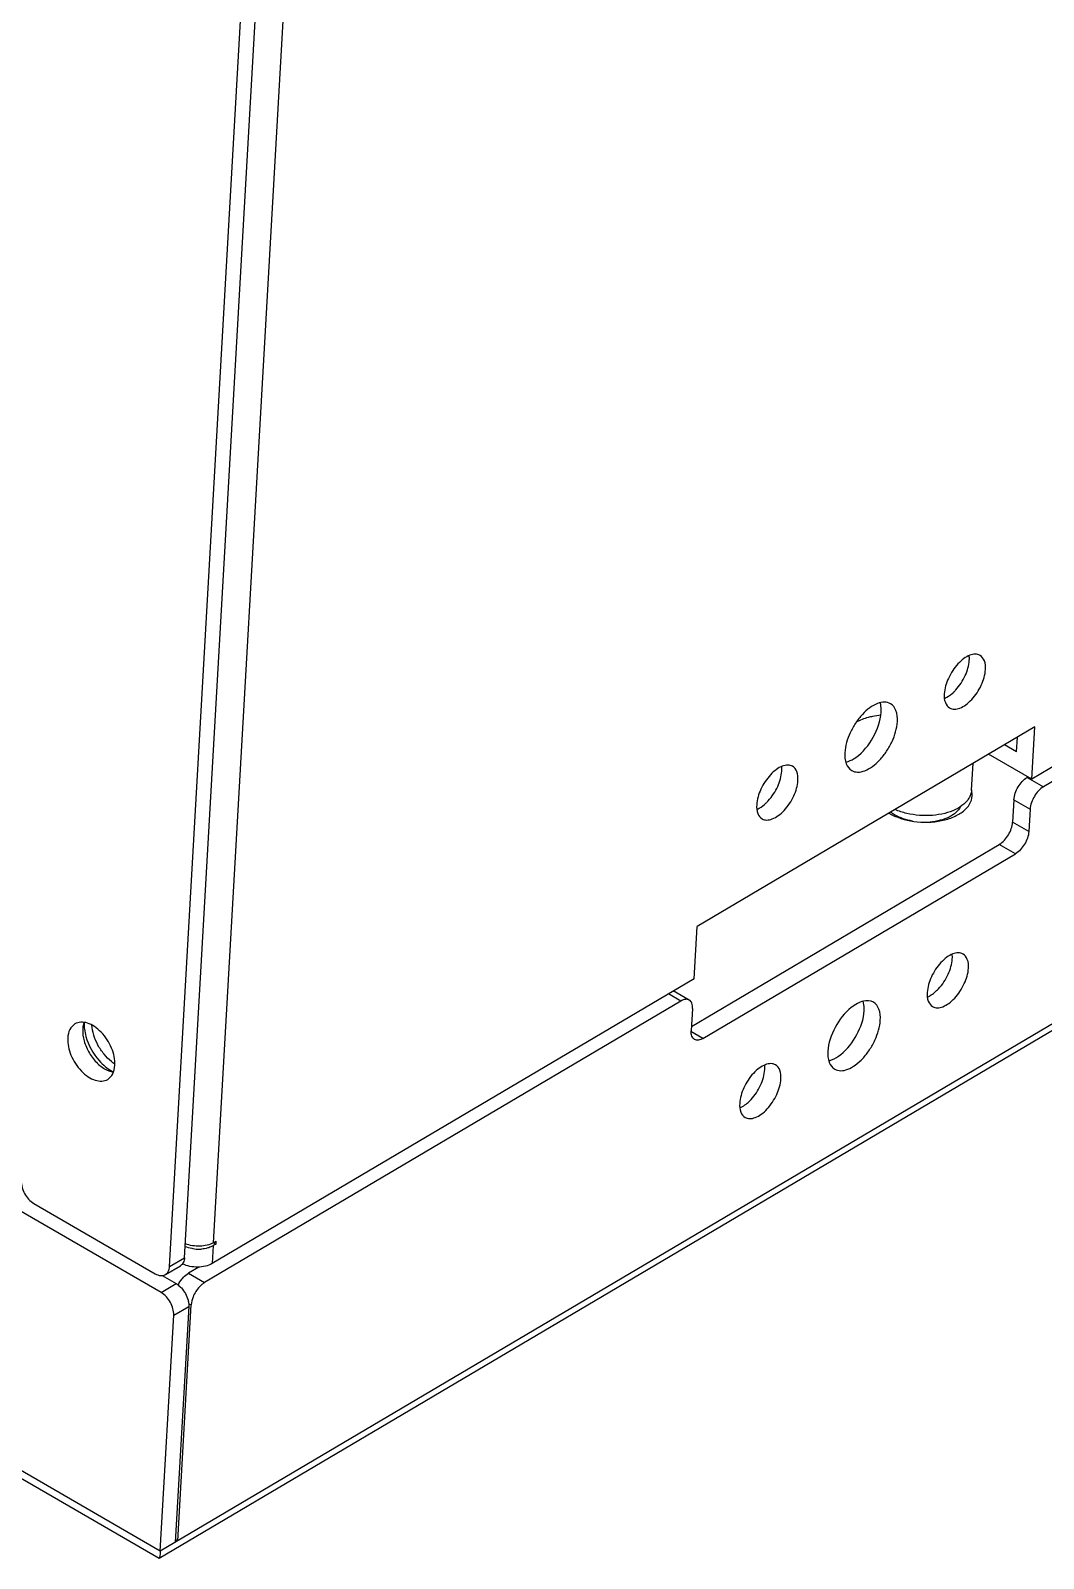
# Model space of a CAD drawing. Extents: x -425 to 6552, y -3049 to 3105.
# Drawn here: x 311.47 to 330.49, y -2129.47 to -2100.76 of the extents above; entities that cross this region are included whole.
import ezdxf

# ---------------------------------------------------------------- set-up
doc = ezdxf.new("R2010")
doc.units = 0
doc.layers.get('0').update_dxf_attribs({"linetype": 'CONTINUOUS'})

msp = doc.modelspace()

# ---------------------------------------------------------------- linework, layer by layer
at = {"color": 7, "linetype": 'CONTINUOUS'}
for p, q in [((376.13, -2092.536), (313.904, -2129.332)), ((375.963, -2092.761), (313.885, -2129.469)), ((314.078, -2123.985), (315.756, -2094.532)), ((314.359, -2123.818), (316.038, -2094.365)), ((314.903, -2123.536), (316.569, -2094.308)), ((360.329, -2097.055), (330.273, -2114.827)), ((360.079, -2097.474), (330.492, -2114.969)), ((313.904, -2129.332), (278.473, -2108.815)), ((313.883, -2129.469), (278.642, -2109.062)), ((330.329, -2113.846), (323.989, -2117.595)), ((329.988, -2114.315), (330.004, -2114.038)), ((330.273, -2114.827), (330.329, -2113.846)), ((330.273, -2114.827), (329.462, -2114.358)), ((329.988, -2114.315), (329.76, -2114.182)), ((329.142, -2115.03), (329.171, -2114.531)), ((330.201, -2114.786), (330.188, -2114.793)), ((330.188, -2114.793), (330.492, -2114.969)), ((329.937, -2115.213), (329.913, -2115.633)), ((329.937, -2115.213), (330.241, -2115.388)), ((330.241, -2115.388), (330.217, -2115.809)), ((330.217, -2115.809), (329.913, -2115.633)), ((323.882, -2119.471), (329.663, -2116.053)), ((329.966, -2116.229), (329.663, -2116.053)), ((324.096, -2119.7), (329.966, -2116.229)), ((323.933, -2118.576), (323.989, -2117.595)), ((323.933, -2118.576), (314.881, -2123.929)), ((323.682, -2118.996), (323.451, -2118.862)), ((323.839, -2118.977), (323.536, -2118.801)), ((323.682, -2118.996), (314.736, -2124.286)), ((323.901, -2119.137), (323.877, -2119.558)), ((324.096, -2119.7), (323.871, -2119.569)), ((313.919, -2124.473), (309.364, -2121.835)), ((311.531, -2122.8), (313.809, -2124.119)), ((314.947, -2123.565), (314.9, -2123.592)), ((314.902, -2123.539), (314.947, -2123.565)), ((314.903, -2123.536), (314.95, -2123.509)), ((314.95, -2123.509), (314.947, -2123.565)), ((314.078, -2123.985), (314.359, -2123.818)), ((314.9, -2123.592), (314.881, -2123.929)), ((314, -2124.136), (314.282, -2123.969)), ((314.627, -2123.995), (314.432, -2124.11)), ((314.432, -2124.11), (314.736, -2124.286)), ((313.919, -2124.473), (314.201, -2124.306)), ((313.939, -2124.154), (314.201, -2124.306)), ((314.232, -2129.137), (314.485, -2124.705)), ((314.436, -2124.677), (314.485, -2124.705)), ((313.904, -2129.332), (314.156, -2124.9)), ((314.156, -2124.9), (314.438, -2124.733)), ((314.438, -2124.733), (314.185, -2129.165)), ((314.232, -2129.137), (314.188, -2129.112)), ((313.885, -2129.469), (313.883, -2129.469))]:
    msp.add_line(p, q, dxfattribs=at)
for centre, radius, start, end in [((328.21, -2112.568), 0.862, 313.813, 317.4959), ((327.606, -2115.181), 1.566, 96.1536, 101.9158), ((324.688, -2114.65), 0.862, 313.813, 317.4959), ((314.623, -2122.953), 0.705, 263.8279, 274.3637)]:
    msp.add_arc(centre, radius, start, end, dxfattribs=at)
at = {"color": 4, "linetype": 'CONTINUOUS'}
for centre, radius, start, end in [((313.334, -2119.706), 0.695, 239.8965, 243.7286), ((313.461, -2119.528), 0.767, 231.9114, 234.4685), ((313.428, -2119.575), 0.71, 234.4366, 237.9272)]:
    msp.add_arc(centre, radius, start, end, dxfattribs=at)
at = {"color": 7, "linetype": 'CONTINUOUS'}
for points, knots in [([(329.302, -2112.502), (329.276, -2112.487), (329.208, -2112.471), (329.101, -2112.497), (328.989, -2112.562), (328.881, -2112.661), (328.783, -2112.787), (328.681, -2112.97), (328.634, -2113.124), (328.628, -2113.225)], [0, 0, 0, 0, 0.082045, 0.178361, 0.294672, 0.429147, 0.575581, 0.725555, 1, 1, 1, 1]), ([(328.846, -2113.15), (328.918, -2113.07), (329.033, -2112.894), (329.094, -2112.69), (329.1, -2112.591)], [0, 0, 0, 0, 0.518911, 1, 1, 1, 1]), ([(329.403, -2112.767), (329.407, -2112.712), (329.401, -2112.611), (329.339, -2112.524), (329.302, -2112.502)], [0, 0, 0, 0, 0.562742, 1, 1, 1, 1]), ([(328.73, -2113.489), (328.756, -2113.504), (328.824, -2113.52), (328.931, -2113.494), (329.042, -2113.429), (329.151, -2113.33), (329.249, -2113.205), (329.351, -2113.021), (329.398, -2112.867), (329.403, -2112.767)], [0, 0, 0, 0, 0.082045, 0.178361, 0.294672, 0.429147, 0.575581, 0.725555, 1, 1, 1, 1]), ([(328.628, -2113.225), (328.625, -2113.28), (328.631, -2113.381), (328.693, -2113.468), (328.73, -2113.489)], [0, 0, 0, 0, 0.562742, 1, 1, 1, 1]), ([(328.631, -2113.311), (328.646, -2113.304), (328.71, -2113.272), (328.767, -2113.227), (328.807, -2113.189)], [0, 0, 0, 0, 0.227736, 1, 1, 1, 1]), ([(327.619, -2113.409), (327.585, -2113.39), (327.5, -2113.37), (327.363, -2113.403), (327.221, -2113.485), (327.083, -2113.611), (326.959, -2113.771), (326.828, -2114.005), (326.769, -2114.201), (326.762, -2114.329)], [0, 0, 0, 0, 0.082045, 0.178361, 0.294672, 0.429147, 0.575581, 0.725555, 1, 1, 1, 1]), ([(327.444, -2113.57), (327.445, -2113.553), (327.447, -2113.493), (327.439, -2113.432), (327.427, -2113.39)], [0, 0, 0, 0, 0.269846, 1, 1, 1, 1]), ([(327.748, -2113.746), (327.752, -2113.675), (327.745, -2113.547), (327.666, -2113.436), (327.619, -2113.409)], [0, 0, 0, 0, 0.562742, 1, 1, 1, 1]), ([(326.891, -2114.665), (326.924, -2114.684), (327.01, -2114.704), (327.147, -2114.672), (327.289, -2114.589), (327.427, -2114.463), (327.551, -2114.303), (327.681, -2114.07), (327.741, -2113.874), (327.748, -2113.746)], [0, 0, 0, 0, 0.082045, 0.178361, 0.294672, 0.429147, 0.575581, 0.725555, 1, 1, 1, 1]), ([(326.969, -2114.417), (327.105, -2114.32), (327.318, -2114.055), (327.435, -2113.734), (327.444, -2113.57)], [0, 0, 0, 0, 0.5034, 1, 1, 1, 1]), ([(327.283, -2113.648), (327.255, -2113.654), (327.149, -2113.679), (327.046, -2113.718), (326.975, -2113.755)], [0, 0, 0, 0, 0.263172, 1, 1, 1, 1]), ([(326.762, -2114.329), (326.758, -2114.399), (326.765, -2114.527), (326.844, -2114.638), (326.891, -2114.665)], [0, 0, 0, 0, 0.562742, 1, 1, 1, 1]), ([(325.779, -2114.585), (325.753, -2114.57), (325.686, -2114.554), (325.578, -2114.58), (325.467, -2114.645), (325.359, -2114.744), (325.261, -2114.87), (325.159, -2115.053), (325.112, -2115.207), (325.106, -2115.308)], [0, 0, 0, 0, 0.082045, 0.178361, 0.294672, 0.429147, 0.575581, 0.725555, 1, 1, 1, 1]), ([(325.881, -2114.849), (325.884, -2114.794), (325.879, -2114.694), (325.817, -2114.607), (325.779, -2114.585)], [0, 0, 0, 0, 0.562742, 1, 1, 1, 1]), ([(326.779, -2114.509), (326.795, -2114.505), (326.862, -2114.484), (326.925, -2114.448), (326.969, -2114.417)], [0, 0, 0, 0, 0.227782, 1, 1, 1, 1]), ([(325.208, -2115.572), (325.234, -2115.587), (325.301, -2115.603), (325.409, -2115.577), (325.52, -2115.512), (325.629, -2115.413), (325.727, -2115.287), (325.829, -2115.104), (325.875, -2114.95), (325.881, -2114.849)], [0, 0, 0, 0, 0.082045, 0.178361, 0.294672, 0.429147, 0.575581, 0.725555, 1, 1, 1, 1]), ([(325.323, -2115.232), (325.396, -2115.153), (325.511, -2114.977), (325.572, -2114.773), (325.577, -2114.674)], [0, 0, 0, 0, 0.518911, 1, 1, 1, 1]), ([(329.937, -2115.213), (329.942, -2115.129), (330.004, -2114.967), (330.117, -2114.835), (330.188, -2114.793)], [0, 0, 0, 0, 0.503739, 1, 1, 1, 1]), ([(327.587, -2115.465), (327.73, -2115.547), (328.064, -2115.647), (328.49, -2115.639), (328.802, -2115.546), (328.986, -2115.442), (329.113, -2115.307), (329.15, -2115.195), (329.153, -2115.143)], [0, 0, 0, 0, 0.274631, 0.564497, 0.69692, 0.813241, 0.91248, 1, 1, 1, 1]), ([(329.142, -2115.03), (329.141, -2115.054), (329.132, -2115.102), (329.103, -2115.171), (329.058, -2115.237), (328.975, -2115.321), (328.836, -2115.408), (328.634, -2115.478), (328.405, -2115.514), (328.163, -2115.514), (327.927, -2115.477), (327.776, -2115.428), (327.706, -2115.397)], [0, 0, 0, 0, 0.043149, 0.087749, 0.135021, 0.185823, 0.299293, 0.428392, 0.569295, 0.716065, 0.861865, 1, 1, 1, 1]), ([(330.492, -2114.969), (330.421, -2115.011), (330.308, -2115.143), (330.246, -2115.305), (330.241, -2115.388)], [0, 0, 0, 0, 0.496261, 1, 1, 1, 1]), ([(325.106, -2115.308), (325.103, -2115.363), (325.109, -2115.464), (325.171, -2115.55), (325.208, -2115.572)], [0, 0, 0, 0, 0.562742, 1, 1, 1, 1]), ([(325.109, -2115.393), (325.124, -2115.387), (325.188, -2115.355), (325.245, -2115.31), (325.285, -2115.272)], [0, 0, 0, 0, 0.227736, 1, 1, 1, 1]), ([(327.626, -2115.444), (327.633, -2115.449), (327.66, -2115.469), (327.688, -2115.488), (327.71, -2115.501)], [0, 0, 0, 0, 0.242259, 1, 1, 1, 1]), ([(328.032, -2115.615), (327.974, -2115.604), (327.863, -2115.575), (327.758, -2115.528), (327.71, -2115.501)], [0, 0, 0, 0, 0.519021, 1, 1, 1, 1]), ([(328.93, -2115.346), (328.91, -2115.386), (328.865, -2115.442), (328.789, -2115.501), (328.692, -2115.556), (328.549, -2115.607), (328.427, -2115.627), (328.362, -2115.632)], [0, 0, 0, 0, 0.201664, 0.315025, 0.43719, 0.705817, 1, 1, 1, 1]), ([(329.663, -2116.053), (329.734, -2116.011), (329.847, -2115.879), (329.909, -2115.717), (329.913, -2115.633)], [0, 0, 0, 0, 0.496261, 1, 1, 1, 1]), ([(330.217, -2115.809), (330.212, -2115.893), (330.15, -2116.055), (330.037, -2116.186), (329.966, -2116.229)], [0, 0, 0, 0, 0.503739, 1, 1, 1, 1]), ([(328.982, -2118.112), (328.956, -2118.097), (328.888, -2118.082), (328.781, -2118.108), (328.669, -2118.173), (328.601, -2118.236), (328.567, -2118.272)], [0, 0, 0, 0, 0.191094, 0.415517, 0.686603, 1, 1, 1, 1]), ([(329.084, -2118.377), (329.087, -2118.322), (329.081, -2118.221), (329.019, -2118.134), (328.982, -2118.112)], [0, 0, 0, 0, 0.562756, 1, 1, 1, 1]), ([(328.567, -2118.272), (328.493, -2118.351), (328.377, -2118.529), (328.315, -2118.734), (328.309, -2118.835)], [0, 0, 0, 0, 0.518496, 1, 1, 1, 1]), ([(328.411, -2119.099), (328.437, -2119.114), (328.504, -2119.13), (328.612, -2119.104), (328.723, -2119.039), (328.831, -2118.94), (328.929, -2118.815), (329.031, -2118.631), (329.078, -2118.478), (329.084, -2118.377)], [0, 0, 0, 0, 0.082044, 0.178361, 0.294679, 0.429158, 0.575593, 0.72554, 1, 1, 1, 1]), ([(328.522, -2118.764), (328.596, -2118.685), (328.712, -2118.507), (328.774, -2118.301), (328.78, -2118.201)], [0, 0, 0, 0, 0.518496, 1, 1, 1, 1]), ([(323.839, -2118.977), (323.818, -2118.965), (323.76, -2118.957), (323.708, -2118.98), (323.682, -2118.996)], [0, 0, 0, 0, 0.442344, 1, 1, 1, 1]), ([(328.309, -2118.835), (328.306, -2118.89), (328.311, -2118.991), (328.373, -2119.078), (328.411, -2119.099)], [0, 0, 0, 0, 0.562756, 1, 1, 1, 1]), ([(328.312, -2118.921), (328.33, -2118.913), (328.408, -2118.873), (328.476, -2118.814), (328.522, -2118.764)], [0, 0, 0, 0, 0.224749, 1, 1, 1, 1]), ([(323.901, -2119.137), (323.903, -2119.104), (323.899, -2119.043), (323.862, -2118.99), (323.839, -2118.977)], [0, 0, 0, 0, 0.562703, 1, 1, 1, 1]), ([(326.883, -2119.118), (326.757, -2119.218), (326.559, -2119.475), (326.451, -2119.783), (326.442, -2119.939)], [0, 0, 0, 0, 0.507638, 1, 1, 1, 1]), ([(326.684, -2120.001), (326.81, -2119.901), (327.008, -2119.644), (327.116, -2119.335), (327.125, -2119.18)], [0, 0, 0, 0, 0.507638, 1, 1, 1, 1]), ([(327.299, -2119.019), (327.244, -2118.987), (327.128, -2118.984), (326.991, -2119.041), (326.919, -2119.089), (326.883, -2119.118)], [0, 0, 0, 0, 0.425413, 0.692503, 1, 1, 1, 1]), ([(327.125, -2119.18), (327.125, -2119.164), (327.127, -2119.103), (327.12, -2119.042), (327.107, -2119)], [0, 0, 0, 0, 0.269687, 1, 1, 1, 1]), ([(327.428, -2119.356), (327.432, -2119.286), (327.425, -2119.157), (327.346, -2119.047), (327.299, -2119.019)], [0, 0, 0, 0, 0.562756, 1, 1, 1, 1]), ([(312.301, -2119.426), (312.26, -2119.45), (312.189, -2119.532), (312.169, -2119.635), (312.166, -2119.69)], [0, 0, 0, 0, 0.459517, 1, 1, 1, 1]), ([(313.051, -2120.203), (313.058, -2120.094), (313.004, -2119.863), (312.847, -2119.62), (312.676, -2119.474), (312.544, -2119.406), (312.414, -2119.384), (312.333, -2119.407), (312.301, -2119.426)], [0, 0, 0, 0, 0.264642, 0.552769, 0.686978, 0.806113, 0.908767, 1, 1, 1, 1]), ([(326.571, -2120.275), (326.605, -2120.294), (326.69, -2120.315), (326.827, -2120.282), (326.969, -2120.199), (327.107, -2120.073), (327.231, -2119.913), (327.361, -2119.68), (327.421, -2119.484), (327.428, -2119.356)], [0, 0, 0, 0, 0.082044, 0.178361, 0.294679, 0.429158, 0.575593, 0.72554, 1, 1, 1, 1]), ([(312.166, -2119.69), (312.159, -2119.799), (312.213, -2120.03), (312.37, -2120.273), (312.541, -2120.42), (312.673, -2120.488), (312.803, -2120.509), (312.884, -2120.487), (312.916, -2120.467)], [0, 0, 0, 0, 0.264642, 0.552769, 0.686978, 0.806113, 0.908767, 1, 1, 1, 1]), ([(323.939, -2119.718), (323.916, -2119.705), (323.879, -2119.653), (323.875, -2119.592), (323.877, -2119.558)], [0, 0, 0, 0, 0.437297, 1, 1, 1, 1]), ([(324.096, -2119.7), (324.07, -2119.715), (324.018, -2119.738), (323.96, -2119.731), (323.939, -2119.718)], [0, 0, 0, 0, 0.557656, 1, 1, 1, 1]), ([(326.442, -2119.939), (326.438, -2120.009), (326.445, -2120.137), (326.524, -2120.248), (326.571, -2120.275)], [0, 0, 0, 0, 0.562756, 1, 1, 1, 1]), ([(326.459, -2120.119), (326.478, -2120.114), (326.559, -2120.088), (326.632, -2120.042), (326.684, -2120.001)], [0, 0, 0, 0, 0.224448, 1, 1, 1, 1]), ([(325.045, -2120.355), (324.971, -2120.434), (324.855, -2120.612), (324.792, -2120.817), (324.787, -2120.918)], [0, 0, 0, 0, 0.518496, 1, 1, 1, 1]), ([(325, -2120.847), (325.074, -2120.767), (325.19, -2120.59), (325.252, -2120.384), (325.258, -2120.284)], [0, 0, 0, 0, 0.518496, 1, 1, 1, 1]), ([(325.46, -2120.195), (325.434, -2120.18), (325.366, -2120.164), (325.258, -2120.19), (325.147, -2120.255), (325.078, -2120.318), (325.045, -2120.355)], [0, 0, 0, 0, 0.191094, 0.415517, 0.686603, 1, 1, 1, 1]), ([(325.561, -2120.46), (325.565, -2120.404), (325.559, -2120.304), (325.497, -2120.217), (325.46, -2120.195)], [0, 0, 0, 0, 0.562756, 1, 1, 1, 1]), ([(324.888, -2121.182), (324.914, -2121.197), (324.982, -2121.213), (325.089, -2121.187), (325.201, -2121.122), (325.309, -2121.023), (325.407, -2120.897), (325.509, -2120.714), (325.556, -2120.56), (325.561, -2120.46)], [0, 0, 0, 0, 0.082044, 0.178361, 0.294679, 0.429158, 0.575593, 0.72554, 1, 1, 1, 1]), ([(324.787, -2120.918), (324.783, -2120.973), (324.789, -2121.074), (324.851, -2121.161), (324.888, -2121.182)], [0, 0, 0, 0, 0.562756, 1, 1, 1, 1]), ([(324.789, -2121.003), (324.808, -2120.996), (324.886, -2120.955), (324.953, -2120.897), (325, -2120.847)], [0, 0, 0, 0, 0.224749, 1, 1, 1, 1]), ([(311.294, -2122.373), (311.289, -2122.456), (311.342, -2122.625), (311.457, -2122.757), (311.531, -2122.8)], [0, 0, 0, 0, 0.494633, 1, 1, 1, 1]), ([(314.903, -2123.536), (314.828, -2123.581), (314.644, -2123.619), (314.46, -2123.591), (314.374, -2123.555)], [0, 0, 0, 0, 0.48189, 1, 1, 1, 1]), ([(314.359, -2123.818), (314.358, -2123.85), (314.346, -2123.909), (314.305, -2123.956), (314.282, -2123.969)], [0, 0, 0, 0, 0.54048, 1, 1, 1, 1]), ([(314.547, -2123.655), (314.531, -2123.653), (314.471, -2123.645), (314.412, -2123.628), (314.371, -2123.611)], [0, 0, 0, 0, 0.25799, 1, 1, 1, 1]), ([(314.834, -2123.623), (314.822, -2123.628), (314.771, -2123.645), (314.717, -2123.654), (314.676, -2123.657)], [0, 0, 0, 0, 0.238543, 1, 1, 1, 1]), ([(313.809, -2124.119), (313.84, -2124.137), (313.904, -2124.163), (313.974, -2124.151), (314, -2124.136)], [0, 0, 0, 0, 0.547171, 1, 1, 1, 1]), ([(314, -2124.136), (314.023, -2124.122), (314.064, -2124.075), (314.076, -2124.016), (314.078, -2123.985)], [0, 0, 0, 0, 0.45952, 1, 1, 1, 1]), ([(314.313, -2124.217), (314.322, -2124.206), (314.357, -2124.165), (314.398, -2124.13), (314.432, -2124.11)], [0, 0, 0, 0, 0.2688, 1, 1, 1, 1]), ([(314.881, -2123.929), (314.801, -2123.976), (314.603, -2124.014), (314.409, -2123.977), (314.321, -2123.934)], [0, 0, 0, 0, 0.486295, 1, 1, 1, 1]), ([(314.239, -2124.331), (314.261, -2124.348), (314.345, -2124.426), (314.403, -2124.531), (314.425, -2124.615)], [0, 0, 0, 0, 0.24232, 1, 1, 1, 1]), ([(314.736, -2124.286), (314.717, -2124.297), (314.638, -2124.356), (314.578, -2124.438), (314.543, -2124.506)], [0, 0, 0, 0, 0.224956, 1, 1, 1, 1]), ([(314.156, -2124.9), (314.161, -2124.817), (314.108, -2124.648), (313.993, -2124.515), (313.919, -2124.473)], [0, 0, 0, 0, 0.494633, 1, 1, 1, 1]), ([(314.425, -2124.615), (314.427, -2124.625), (314.436, -2124.664), (314.44, -2124.704), (314.438, -2124.733)], [0, 0, 0, 0, 0.264278, 1, 1, 1, 1]), ([(314.543, -2124.506), (314.535, -2124.522), (314.506, -2124.586), (314.488, -2124.654), (314.485, -2124.705)], [0, 0, 0, 0, 0.267479, 1, 1, 1, 1]), ([(313.904, -2129.332), (313.902, -2129.352), (313.9, -2129.385), (313.896, -2129.429), (313.891, -2129.454), (313.888, -2129.467), (313.885, -2129.469)], [0, 0, 0, 0, 0.427889, 0.736572, 0.921365, 1, 1, 1, 1])]:
    msp.add_open_spline(points, degree=3, knots=knots, dxfattribs=at)
for points in [[(329.1, -2112.591), (329.101, -2112.562), (329.101, -2112.534), (329.097, -2112.505)], [(325.577, -2114.674), (325.579, -2114.645), (325.579, -2114.616), (325.575, -2114.588)], [(329.153, -2115.143), (329.155, -2115.109), (329.151, -2115.074), (329.142, -2115.041)], [(328.78, -2118.201), (328.782, -2118.172), (328.781, -2118.144), (328.778, -2118.115)], [(325.258, -2120.284), (325.259, -2120.255), (325.259, -2120.226), (325.255, -2120.198)], [(314.9, -2123.592), (314.879, -2123.605), (314.857, -2123.615), (314.834, -2123.623)], [(314.201, -2124.306), (314.214, -2124.314), (314.227, -2124.322), (314.239, -2124.331)], [(314.239, -2124.332), (314.259, -2124.291), (314.284, -2124.252), (314.313, -2124.217)]]:
    msp.add_open_spline(points, degree=3, dxfattribs=at)
at = {"color": 4, "linetype": 'CONTINUOUS'}
for points, knots in [([(312.447, -2119.524), (312.443, -2119.598), (312.466, -2119.757), (312.564, -2119.978), (312.712, -2120.169), (312.841, -2120.264), (312.909, -2120.295)], [0, 0, 0, 0, 0.237312, 0.500974, 0.764133, 1, 1, 1, 1]), ([(312.473, -2119.397), (312.469, -2119.406), (312.456, -2119.447), (312.449, -2119.491), (312.447, -2119.524)], [0, 0, 0, 0, 0.237547, 1, 1, 1, 1]), ([(312.475, -2119.389), (312.475, -2119.399), (312.473, -2119.444), (312.476, -2119.488), (312.48, -2119.522)], [0, 0, 0, 0, 0.241064, 1, 1, 1, 1]), ([(312.988, -2120.132), (312.937, -2120.091), (312.841, -2119.995), (312.728, -2119.826), (312.65, -2119.641), (312.624, -2119.511), (312.621, -2119.448)], [0, 0, 0, 0, 0.246995, 0.50641, 0.76243, 1, 1, 1, 1]), ([(312.508, -2119.661), (312.554, -2119.826), (312.668, -2120.033), (312.83, -2120.193), (312.872, -2120.228)], [0, 0, 0, 0, 0.756199, 1, 1, 1, 1]), ([(312.909, -2120.295), (312.918, -2120.3), (312.956, -2120.315), (312.996, -2120.327), (313.025, -2120.331)], [0, 0, 0, 0, 0.263068, 1, 1, 1, 1]), ([(312.916, -2120.467), (312.957, -2120.444), (313.027, -2120.361), (313.048, -2120.258), (313.051, -2120.203)], [0, 0, 0, 0, 0.459517, 1, 1, 1, 1])]:
    msp.add_open_spline(points, degree=3, knots=knots, dxfattribs=at)
for points in [[(312.48, -2119.522), (312.486, -2119.569), (312.496, -2119.615), (312.508, -2119.661)], [(312.872, -2120.228), (312.908, -2120.257), (312.945, -2120.284), (312.985, -2120.307)]]:
    msp.add_open_spline(points, degree=3, dxfattribs=at)

doc.saveas('drawing.dxf')
